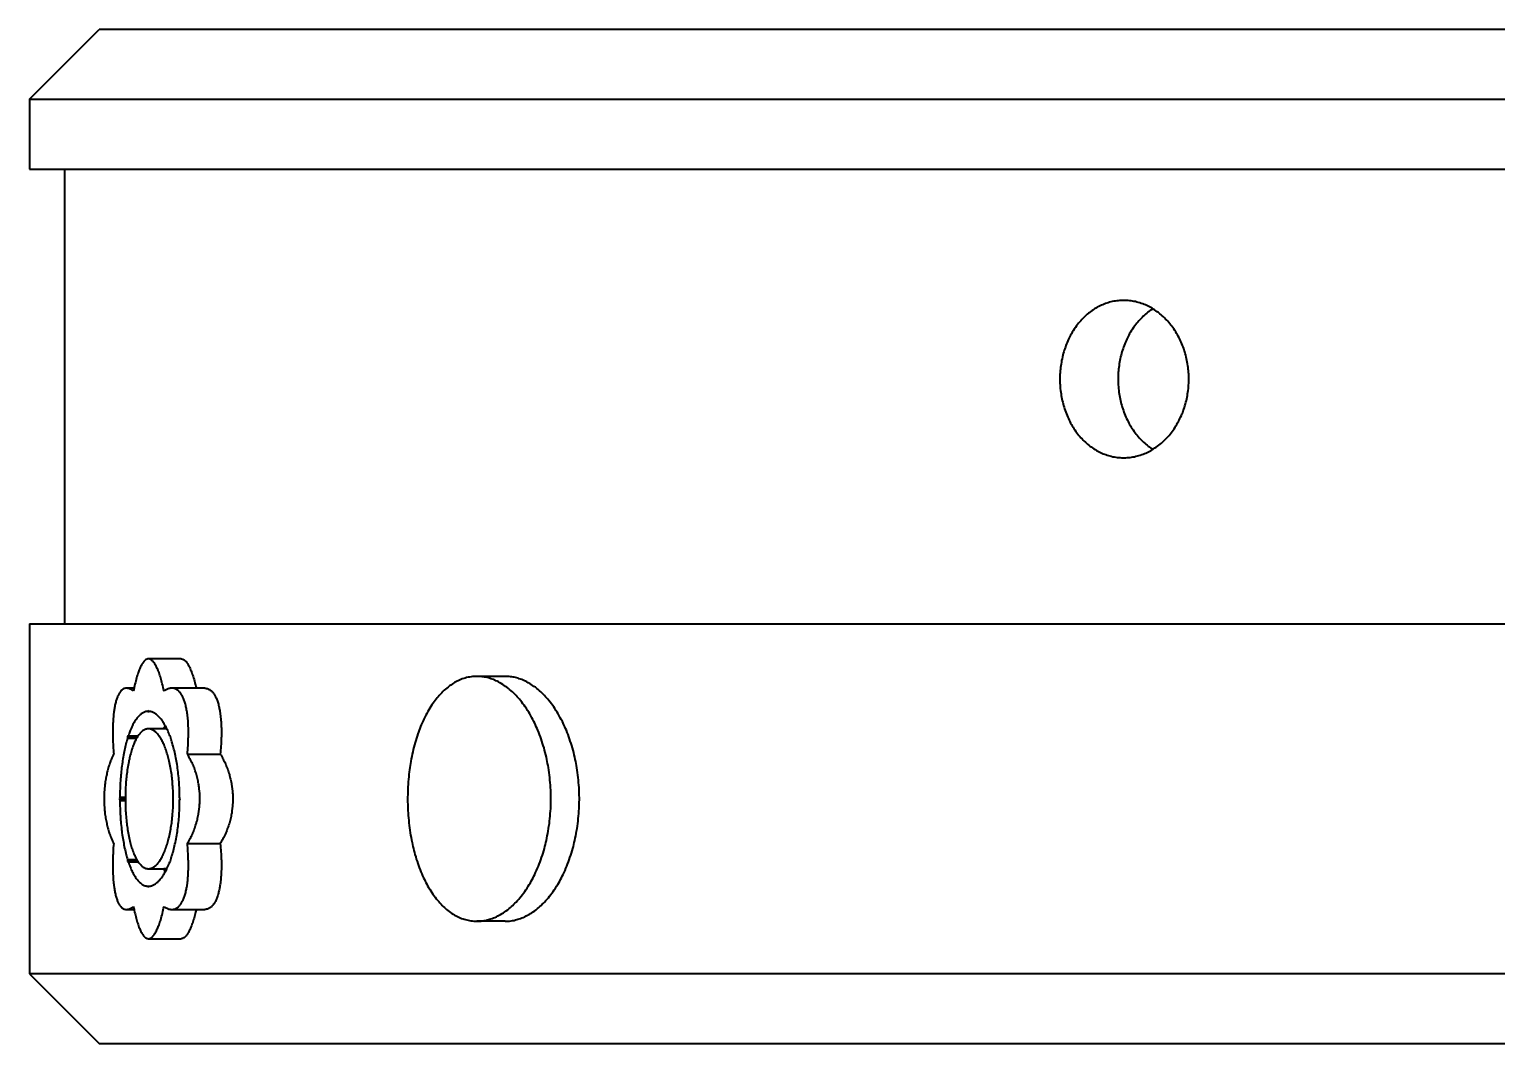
# Model space of a CAD drawing. Header units: millimetres. Extents: x 15 to 292, y 5 to 205.
# Drawn here: x 50.75 to 71.72, y 157.4 to 171.9 of the extents above; entities that cross this region are included whole.
import ezdxf

# ---------------------------------------------------------------- set-up
doc = ezdxf.new("R2010")
doc.units = ezdxf.units.MM
doc.layers.add('Geometries', color=7, linetype='Continuous')

msp = doc.modelspace()

# ---------------------------------------------------------------- linework, layer by layer
at = {"layer": 'Geometries', "linetype": 'Continuous', "lineweight": 40}
for p, q in [((50.75, 170.9), (51.75, 171.9)), ((121.75, 171.9), (51.75, 171.9)), ((50.75, 170.9), (122.75, 170.9)), ((50.75, 170.9), (50.75, 169.9)), ((50.75, 169.9), (51.25, 169.9)), ((51.25, 169.9), (122.25, 169.9)), ((51.25, 169.9), (51.25, 163.4)), ((50.75, 163.4), (51.25, 163.4)), ((50.75, 163.4), (50.75, 158.4)), ((51.25, 163.4), (122.25, 163.4)), ((52.921, 162.9), (52.451, 162.9)), ((57.552, 162.65), (57.146, 162.65)), ((52.247, 162.481), (52.138, 162.481)), ((53.135, 162.481), (52.787, 162.481)), ((53.257, 162.481), (53.135, 162.481)), ((52.443, 162.15), (52.46, 162.15)), ((52.672, 161.9), (52.451, 161.9)), ((52.715, 161.9), (52.672, 161.9)), ((52.155, 161.795), (52.153, 161.766)), ((52.153, 161.766), (52.283, 161.766)), ((52.165, 161.802), (52.155, 161.795)), ((52.155, 161.795), (52.301, 161.795)), ((52.165, 161.802), (52.305, 161.802)), ((52.305, 161.802), (52.301, 161.795)), ((52.767, 161.795), (52.757, 161.802)), ((52.77, 161.766), (52.767, 161.795)), ((53.008, 161.538), (53.479, 161.538)), ((52.044, 160.925), (52.039, 160.9)), ((52.039, 160.9), (52.044, 160.875)), ((52.039, 160.9), (52.122, 160.9)), ((52.044, 160.925), (52.122, 160.925)), ((52.044, 160.875), (52.122, 160.875)), ((52.904, 160.9), (52.898, 160.925)), ((52.898, 160.875), (52.904, 160.9)), ((53.008, 160.262), (53.479, 160.262)), ((52.153, 160.034), (52.283, 160.034)), ((52.153, 160.034), (52.155, 160.006)), ((52.155, 160.006), (52.301, 160.006)), ((52.155, 160.006), (52.165, 159.999)), ((52.165, 159.999), (52.305, 159.999)), ((52.301, 160.006), (52.305, 159.999)), ((52.757, 159.999), (52.767, 160.006)), ((52.767, 160.006), (52.77, 160.034)), ((52.451, 159.9), (52.672, 159.9)), ((52.7, 159.9), (52.672, 159.9)), ((52.715, 159.9), (52.7, 159.9)), ((52.443, 159.651), (52.46, 159.651)), ((52.138, 159.319), (52.247, 159.319)), ((52.787, 159.319), (53.135, 159.319)), ((53.135, 159.319), (53.257, 159.319)), ((57.552, 159.15), (57.146, 159.15)), ((52.451, 158.9), (52.921, 158.9)), ((122.75, 158.4), (50.75, 158.4)), ((50.75, 158.4), (51.75, 157.4)), ((51.75, 157.4), (86.229, 157.4))]:
    msp.add_line(p, q, dxfattribs=at)
at = {"layer": 'Geometries', "linetype": 'Continuous', "lineweight": 40, "flags": 128}
for points in [[(66.388, 168.025), (66.373, 168.025), (66.353, 168.024), (66.331, 168.023), (66.31, 168.021), (66.289, 168.019), (66.267, 168.016), (66.246, 168.012), (66.226, 168.008), (66.206, 168.003), (66.186, 167.998), (66.167, 167.992), (66.147, 167.986), (66.128, 167.979), (66.108, 167.972), (66.089, 167.964), (66.07, 167.956), (66.051, 167.947), (66.032, 167.937), (66.012, 167.926), (65.993, 167.916), (65.974, 167.904), (65.955, 167.892), (65.937, 167.88), (65.92, 167.867), (65.903, 167.854), (65.886, 167.841), (65.869, 167.827), (65.853, 167.813), (65.836, 167.798), (65.821, 167.783), (65.805, 167.767), (65.79, 167.751), (65.774, 167.734), (65.758, 167.716), (65.743, 167.698), (65.728, 167.679), (65.714, 167.66), (65.698, 167.638), (65.683, 167.615), (65.668, 167.592), (65.653, 167.569), (65.642, 167.549), (65.631, 167.53), (65.621, 167.51), (65.61, 167.489), (65.6, 167.469)], [(66.806, 167.904), (66.794, 167.912), (66.775, 167.922), (66.756, 167.932), (66.738, 167.942), (66.718, 167.951), (66.699, 167.96), (66.68, 167.968), (66.66, 167.975), (66.64, 167.983), (66.619, 167.99), (66.598, 167.996), (66.577, 168.002), (66.556, 168.007), (66.536, 168.011), (66.515, 168.015), (66.495, 168.018), (66.475, 168.02), (66.454, 168.022), (66.434, 168.024), (66.414, 168.025), (66.393, 168.025), (66.388, 168.025)], [(66.806, 167.904), (66.806, 167.904), (66.787, 167.892), (66.769, 167.88), (66.752, 167.868), (66.735, 167.855), (66.718, 167.841), (66.701, 167.827), (66.685, 167.813), (66.669, 167.798), (66.653, 167.783), (66.637, 167.768), (66.622, 167.752), (66.606, 167.734), (66.591, 167.716), (66.575, 167.698), (66.561, 167.68), (66.546, 167.661), (66.53, 167.638), (66.515, 167.616), (66.5, 167.593), (66.486, 167.569), (66.474, 167.55), (66.463, 167.53), (66.453, 167.51), (66.442, 167.49), (66.433, 167.469)], [(66.806, 165.896), (66.817, 165.903), (66.836, 165.916), (66.855, 165.929), (66.874, 165.942), (66.892, 165.956), (66.91, 165.97), (66.927, 165.985), (66.944, 165.999), (66.96, 166.014), (66.976, 166.03), (66.992, 166.046), (67.007, 166.062), (67.023, 166.079), (67.038, 166.096), (67.052, 166.114), (67.067, 166.132), (67.081, 166.151), (67.096, 166.171), (67.109, 166.191), (67.123, 166.211), (67.136, 166.232), (67.148, 166.252), (67.16, 166.273), (67.171, 166.294), (67.182, 166.315), (67.193, 166.336), (67.203, 166.358), (67.213, 166.38), (67.222, 166.402), (67.232, 166.424), (67.24, 166.447), (67.249, 166.471), (67.257, 166.496), (67.264, 166.52), (67.272, 166.545), (67.278, 166.57), (67.284, 166.594), (67.29, 166.618), (67.295, 166.642), (67.299, 166.666), (67.303, 166.69), (67.307, 166.715), (67.31, 166.739), (67.313, 166.764), (67.315, 166.789), (67.317, 166.814), (67.318, 166.84), (67.319, 166.866), (67.32, 166.892), (67.32, 166.918), (67.319, 166.944), (67.318, 166.969), (67.317, 166.994), (67.315, 167.019), (67.312, 167.043), (67.309, 167.068), (67.306, 167.092), (67.302, 167.117), (67.298, 167.141), (67.293, 167.166), (67.288, 167.19), (67.282, 167.215), (67.276, 167.24), (67.269, 167.265), (67.262, 167.289), (67.254, 167.314), (67.246, 167.337), (67.238, 167.36), (67.229, 167.382), (67.22, 167.404), (67.211, 167.427), (67.201, 167.448), (67.19, 167.47), (67.18, 167.491), (67.169, 167.512), (67.157, 167.533), (67.145, 167.554), (67.132, 167.576), (67.118, 167.596), (67.105, 167.617), (67.091, 167.637), (67.077, 167.655), (67.063, 167.673), (67.048, 167.691), (67.034, 167.709), (67.019, 167.726), (67.003, 167.743), (66.988, 167.759), (66.972, 167.775), (66.956, 167.79), (66.939, 167.805), (66.922, 167.82), (66.904, 167.835), (66.886, 167.85), (66.867, 167.863), (66.848, 167.877), (66.83, 167.889), (66.812, 167.9), (66.806, 167.904)], [(65.6, 167.469), (65.59, 167.447), (65.581, 167.425), (65.572, 167.403), (65.563, 167.381), (65.555, 167.358), (65.547, 167.335), (65.539, 167.312), (65.532, 167.289), (65.526, 167.266), (65.519, 167.242), (65.513, 167.217), (65.508, 167.192), (65.502, 167.167), (65.498, 167.141), (65.493, 167.115), (65.49, 167.091), (65.487, 167.066), (65.484, 167.042), (65.482, 167.017), (65.48, 166.992), (65.478, 166.968), (65.477, 166.943), (65.477, 166.918), (65.477, 166.893), (65.477, 166.868), (65.478, 166.842), (65.479, 166.816), (65.481, 166.79), (65.483, 166.764), (65.486, 166.738), (65.489, 166.713), (65.493, 166.689), (65.497, 166.665), (65.501, 166.64), (65.506, 166.616), (65.511, 166.592), (65.517, 166.568), (65.523, 166.545), (65.529, 166.521), (65.536, 166.498), (65.544, 166.474), (65.552, 166.449), (65.561, 166.426), (65.57, 166.402), (65.58, 166.379), (65.589, 166.357), (65.599, 166.335), (65.609, 166.314), (65.62, 166.293), (65.631, 166.272), (65.642, 166.252), (65.654, 166.231), (65.666, 166.212), (65.678, 166.192), (65.691, 166.173), (65.705, 166.153), (65.719, 166.134), (65.734, 166.115), (65.748, 166.096), (65.764, 166.078), (65.778, 166.062), (65.794, 166.045), (65.809, 166.029), (65.825, 166.014), (65.841, 165.999), (65.857, 165.984), (65.873, 165.97), (65.89, 165.956), (65.907, 165.943), (65.925, 165.93), (65.943, 165.917), (65.962, 165.904), (65.98, 165.893), (66, 165.881), (66.019, 165.87), (66.037, 165.861), (66.056, 165.851), (66.075, 165.843), (66.094, 165.834), (66.114, 165.827), (66.133, 165.82), (66.152, 165.813), (66.172, 165.807), (66.192, 165.801), (66.212, 165.796), (66.233, 165.791), (66.254, 165.787), (66.275, 165.784), (66.296, 165.781), (66.317, 165.779), (66.338, 165.777), (66.358, 165.776), (66.378, 165.775), (66.388, 165.775)], [(66.433, 167.469), (66.423, 167.447), (66.413, 167.426), (66.404, 167.403), (66.395, 167.381), (66.387, 167.358), (66.379, 167.336), (66.372, 167.313), (66.364, 167.289), (66.358, 167.266), (66.351, 167.242), (66.345, 167.217), (66.34, 167.192), (66.334, 167.167), (66.33, 167.141), (66.326, 167.116), (66.322, 167.091), (66.319, 167.067), (66.316, 167.042), (66.314, 167.017), (66.312, 166.993), (66.31, 166.968), (66.309, 166.943), (66.309, 166.918), (66.309, 166.893), (66.309, 166.868), (66.31, 166.842), (66.311, 166.816), (66.313, 166.79), (66.315, 166.764), (66.318, 166.738), (66.321, 166.714), (66.325, 166.689), (66.329, 166.665), (66.333, 166.641), (66.338, 166.616), (66.343, 166.592), (66.349, 166.569), (66.355, 166.545), (66.361, 166.521), (66.368, 166.498), (66.376, 166.474), (66.384, 166.45), (66.393, 166.426), (66.402, 166.402), (66.411, 166.379), (66.421, 166.357), (66.431, 166.336), (66.441, 166.314), (66.452, 166.293), (66.462, 166.272), (66.474, 166.252), (66.486, 166.232), (66.498, 166.212), (66.51, 166.192), (66.523, 166.173), (66.537, 166.153), (66.551, 166.134), (66.565, 166.115), (66.58, 166.097), (66.595, 166.079), (66.61, 166.062), (66.625, 166.045), (66.641, 166.029), (66.656, 166.014), (66.672, 165.999), (66.689, 165.984), (66.705, 165.97), (66.722, 165.956), (66.739, 165.943), (66.756, 165.93), (66.774, 165.917), (66.793, 165.905), (66.806, 165.896)], [(66.388, 165.775), (66.399, 165.775), (66.419, 165.776), (66.44, 165.777), (66.46, 165.779), (66.48, 165.781), (66.501, 165.784), (66.521, 165.787), (66.542, 165.791), (66.563, 165.796), (66.584, 165.801), (66.605, 165.807), (66.626, 165.813), (66.646, 165.82), (66.665, 165.827), (66.685, 165.835), (66.704, 165.843), (66.724, 165.852), (66.743, 165.861), (66.761, 165.871), (66.78, 165.881), (66.799, 165.892), (66.806, 165.896)], [(52.451, 162.9), (52.449, 162.9), (52.443, 162.9), (52.436, 162.898), (52.43, 162.897), (52.424, 162.894), (52.418, 162.891), (52.412, 162.887), (52.405, 162.882), (52.4, 162.878), (52.395, 162.872), (52.389, 162.867), (52.384, 162.861), (52.379, 162.854), (52.372, 162.845), (52.365, 162.835), (52.359, 162.825), (52.353, 162.814), (52.346, 162.802), (52.34, 162.789), (52.334, 162.775), (52.327, 162.761), (52.321, 162.746), (52.316, 162.731), (52.31, 162.716), (52.304, 162.7), (52.299, 162.683), (52.293, 162.665), (52.288, 162.647), (52.282, 162.629), (52.276, 162.607), (52.27, 162.584), (52.265, 162.561), (52.259, 162.538), (52.254, 162.514), (52.248, 162.49), (52.247, 162.481)], [(52.675, 162.44), (52.669, 162.467), (52.663, 162.493), (52.656, 162.519), (52.65, 162.545), (52.645, 162.565), (52.639, 162.585), (52.634, 162.604), (52.628, 162.623), (52.622, 162.642), (52.616, 162.661), (52.61, 162.68), (52.603, 162.699), (52.597, 162.716), (52.59, 162.734), (52.584, 162.747), (52.578, 162.761), (52.572, 162.774), (52.566, 162.786), (52.56, 162.798), (52.554, 162.81), (52.547, 162.821), (52.541, 162.832), (52.534, 162.842), (52.527, 162.851), (52.522, 162.858), (52.516, 162.865), (52.51, 162.871), (52.504, 162.877), (52.498, 162.882), (52.492, 162.886), (52.486, 162.89), (52.48, 162.893), (52.473, 162.896), (52.467, 162.898), (52.461, 162.899), (52.455, 162.9), (52.451, 162.9)], [(52.921, 162.9), (52.924, 162.9), (52.93, 162.9), (52.936, 162.898), (52.942, 162.897), (52.948, 162.894), (52.955, 162.891), (52.961, 162.887), (52.967, 162.882), (52.973, 162.878), (52.978, 162.872), (52.984, 162.867), (52.989, 162.861), (52.995, 162.854), (53.002, 162.845), (53.008, 162.835), (53.015, 162.825), (53.022, 162.814), (53.028, 162.802), (53.035, 162.789), (53.042, 162.775), (53.048, 162.761), (53.055, 162.746), (53.061, 162.731), (53.067, 162.716), (53.073, 162.7), (53.079, 162.683), (53.085, 162.665), (53.091, 162.647), (53.096, 162.629), (53.103, 162.607), (53.109, 162.584), (53.116, 162.561), (53.122, 162.538), (53.128, 162.514), (53.133, 162.49), (53.135, 162.481)], [(57.146, 162.65), (57.125, 162.65), (57.104, 162.649), (57.083, 162.647), (57.062, 162.644), (57.041, 162.641), (57.02, 162.637), (56.999, 162.632), (56.978, 162.626), (56.958, 162.62), (56.937, 162.613), (56.917, 162.605), (56.897, 162.597), (56.879, 162.589), (56.862, 162.58), (56.845, 162.571), (56.828, 162.562), (56.811, 162.552), (56.792, 162.539), (56.772, 162.526), (56.753, 162.513), (56.734, 162.498), (56.716, 162.483), (56.697, 162.467), (56.679, 162.451), (56.661, 162.434), (56.643, 162.416), (56.625, 162.398), (56.608, 162.379), (56.591, 162.359), (56.576, 162.342), (56.562, 162.324), (56.548, 162.305), (56.534, 162.287), (56.52, 162.267), (56.504, 162.245), (56.489, 162.221), (56.474, 162.197), (56.459, 162.172), (56.444, 162.147), (56.43, 162.122), (56.416, 162.095), (56.403, 162.069), (56.389, 162.041), (56.376, 162.014), (56.364, 161.985), (56.351, 161.957), (56.341, 161.932), (56.331, 161.907), (56.321, 161.881), (56.312, 161.855), (56.303, 161.829), (56.292, 161.798), (56.282, 161.767), (56.272, 161.735), (56.263, 161.703), (56.254, 161.671), (56.245, 161.638), (56.237, 161.605), (56.229, 161.571), (56.222, 161.538), (56.215, 161.504), (56.208, 161.47), (56.202, 161.435), (56.197, 161.406), (56.192, 161.376), (56.188, 161.346), (56.183, 161.316), (56.179, 161.285), (56.175, 161.25), (56.172, 161.214), (56.168, 161.179), (56.165, 161.143), (56.163, 161.107), (56.161, 161.071), (56.159, 161.035), (56.158, 160.999), (56.157, 160.962), (56.156, 160.926), (56.156, 160.89), (56.156, 160.854), (56.157, 160.823), (56.158, 160.792), (56.159, 160.761), (56.161, 160.73), (56.162, 160.699), (56.165, 160.663), (56.168, 160.627), (56.171, 160.591), (56.175, 160.556), (56.179, 160.52), (56.183, 160.485), (56.188, 160.45), (56.194, 160.415), (56.199, 160.38), (56.205, 160.346), (56.212, 160.312), (56.219, 160.278), (56.225, 160.249), (56.231, 160.22), (56.238, 160.192), (56.245, 160.163), (56.253, 160.135), (56.261, 160.103), (56.271, 160.071), (56.28, 160.039), (56.29, 160.008), (56.301, 159.977), (56.312, 159.946), (56.323, 159.916), (56.334, 159.886), (56.346, 159.857), (56.358, 159.828), (56.37, 159.8), (56.383, 159.772), (56.395, 159.748), (56.406, 159.725), (56.418, 159.702), (56.43, 159.68), (56.442, 159.658), (56.456, 159.633), (56.471, 159.608), (56.486, 159.584), (56.502, 159.56), (56.517, 159.537), (56.533, 159.515), (56.55, 159.493), (56.566, 159.472), (56.583, 159.451), (56.6, 159.431), (56.617, 159.412), (56.635, 159.393), (56.65, 159.377), (56.665, 159.362), (56.681, 159.348), (56.697, 159.334), (56.713, 159.32), (56.731, 159.305), (56.75, 159.29), (56.769, 159.276), (56.789, 159.263), (56.808, 159.251), (56.828, 159.239), (56.848, 159.228), (56.868, 159.218), (56.888, 159.208), (56.908, 159.199), (56.928, 159.191), (56.949, 159.184), (56.966, 159.178), (56.984, 159.173), (57.002, 159.168), (57.02, 159.164), (57.038, 159.16), (57.059, 159.157), (57.08, 159.154), (57.101, 159.152), (57.122, 159.151), (57.143, 159.15), (57.146, 159.15)], [(57.146, 159.15), (57.164, 159.151), (57.186, 159.152), (57.207, 159.153), (57.228, 159.156), (57.249, 159.159), (57.27, 159.163), (57.292, 159.168), (57.31, 159.173), (57.328, 159.178), (57.346, 159.184), (57.364, 159.19), (57.382, 159.197), (57.403, 159.205), (57.424, 159.215), (57.444, 159.225), (57.465, 159.236), (57.485, 159.247), (57.506, 159.259), (57.526, 159.272), (57.546, 159.286), (57.566, 159.3), (57.586, 159.315), (57.606, 159.331), (57.625, 159.347), (57.642, 159.362), (57.658, 159.377), (57.674, 159.392), (57.69, 159.408), (57.706, 159.425), (57.725, 159.445), (57.743, 159.465), (57.761, 159.486), (57.778, 159.508), (57.796, 159.53), (57.813, 159.553), (57.83, 159.576), (57.846, 159.6), (57.863, 159.625), (57.879, 159.65), (57.894, 159.675), (57.91, 159.701), (57.923, 159.724), (57.935, 159.747), (57.948, 159.771), (57.96, 159.795), (57.972, 159.819), (57.985, 159.848), (57.999, 159.877), (58.012, 159.907), (58.024, 159.937), (58.036, 159.967), (58.048, 159.998), (58.059, 160.029), (58.07, 160.061), (58.081, 160.093), (58.091, 160.125), (58.101, 160.158), (58.11, 160.191), (58.118, 160.22), (58.125, 160.248), (58.132, 160.277), (58.139, 160.306), (58.145, 160.336), (58.152, 160.37), (58.159, 160.405), (58.165, 160.44), (58.171, 160.475), (58.176, 160.51), (58.181, 160.545), (58.185, 160.581), (58.189, 160.617), (58.192, 160.653), (58.195, 160.689), (58.198, 160.725), (58.2, 160.761), (58.201, 160.792), (58.202, 160.823), (58.203, 160.854), (58.203, 160.885), (58.203, 160.916), (58.203, 160.952), (58.202, 160.988), (58.201, 161.025), (58.199, 161.061), (58.196, 161.097), (58.194, 161.133), (58.19, 161.168), (58.187, 161.204), (58.183, 161.24), (58.178, 161.275), (58.173, 161.31), (58.168, 161.346), (58.162, 161.376), (58.157, 161.405), (58.151, 161.435), (58.145, 161.464), (58.139, 161.494), (58.131, 161.528), (58.123, 161.561), (58.114, 161.595), (58.105, 161.628), (58.095, 161.661), (58.085, 161.693), (58.075, 161.725), (58.064, 161.757), (58.053, 161.788), (58.042, 161.819), (58.03, 161.85), (58.017, 161.88), (58.006, 161.906), (57.995, 161.931), (57.984, 161.956), (57.972, 161.981), (57.96, 162.005), (57.946, 162.033), (57.932, 162.06), (57.917, 162.087), (57.901, 162.113), (57.886, 162.139), (57.87, 162.164), (57.854, 162.189), (57.837, 162.214), (57.821, 162.237), (57.804, 162.26), (57.786, 162.283), (57.769, 162.305), (57.754, 162.323), (57.738, 162.341), (57.723, 162.358), (57.707, 162.375), (57.691, 162.392), (57.672, 162.41), (57.653, 162.428), (57.634, 162.446), (57.614, 162.462), (57.595, 162.478), (57.575, 162.494), (57.555, 162.508), (57.535, 162.522), (57.515, 162.536), (57.494, 162.548), (57.474, 162.56), (57.453, 162.571), (57.436, 162.58), (57.418, 162.589), (57.4, 162.597), (57.382, 162.604), (57.364, 162.611), (57.346, 162.617), (57.328, 162.623), (57.31, 162.628), (57.292, 162.633), (57.274, 162.637), (57.256, 162.64), (57.238, 162.643), (57.22, 162.646), (57.201, 162.648), (57.183, 162.649), (57.165, 162.65), (57.146, 162.65)], [(57.552, 159.15), (57.57, 159.151), (57.591, 159.152), (57.612, 159.153), (57.634, 159.156), (57.655, 159.159), (57.676, 159.163), (57.697, 159.168), (57.715, 159.173), (57.733, 159.178), (57.752, 159.184), (57.77, 159.19), (57.788, 159.197), (57.808, 159.205), (57.829, 159.215), (57.85, 159.225), (57.871, 159.236), (57.891, 159.247), (57.911, 159.259), (57.932, 159.272), (57.952, 159.286), (57.972, 159.3), (57.992, 159.315), (58.011, 159.331), (58.031, 159.347), (58.047, 159.362), (58.064, 159.377), (58.08, 159.392), (58.096, 159.408), (58.112, 159.425), (58.13, 159.445), (58.149, 159.465), (58.167, 159.486), (58.184, 159.508), (58.202, 159.53), (58.219, 159.553), (58.236, 159.576), (58.252, 159.6), (58.269, 159.625), (58.285, 159.65), (58.3, 159.675), (58.316, 159.701), (58.329, 159.724), (58.341, 159.747), (58.354, 159.771), (58.366, 159.795), (58.378, 159.819), (58.392, 159.848), (58.405, 159.877), (58.418, 159.907), (58.43, 159.937), (58.442, 159.967), (58.454, 159.998), (58.465, 160.029), (58.476, 160.061), (58.487, 160.093), (58.497, 160.125), (58.507, 160.158), (58.516, 160.191), (58.524, 160.22), (58.531, 160.248), (58.538, 160.277), (58.545, 160.306), (58.552, 160.336), (58.559, 160.37), (58.565, 160.405), (58.571, 160.44), (58.577, 160.475), (58.582, 160.51), (58.587, 160.545), (58.591, 160.581), (58.595, 160.617), (58.599, 160.653), (58.602, 160.688), (58.604, 160.724), (58.606, 160.761), (58.608, 160.792), (58.609, 160.823), (58.609, 160.854), (58.61, 160.885), (58.61, 160.916), (58.609, 160.952), (58.608, 160.988), (58.607, 161.024), (58.605, 161.061), (58.603, 161.097), (58.6, 161.132), (58.597, 161.168), (58.593, 161.204), (58.589, 161.24), (58.584, 161.275), (58.579, 161.31), (58.574, 161.345), (58.569, 161.375), (58.563, 161.405), (58.558, 161.435), (58.552, 161.464), (58.545, 161.494), (58.537, 161.528), (58.529, 161.561), (58.52, 161.595), (58.511, 161.628), (58.502, 161.661), (58.492, 161.693), (58.481, 161.725), (58.471, 161.757), (58.459, 161.788), (58.448, 161.819), (58.436, 161.85), (58.424, 161.88), (58.413, 161.906), (58.402, 161.931), (58.39, 161.956), (58.378, 161.98), (58.367, 162.005), (58.352, 162.033), (58.338, 162.06), (58.323, 162.087), (58.307, 162.113), (58.292, 162.139), (58.276, 162.164), (58.26, 162.189), (58.243, 162.213), (58.227, 162.237), (58.21, 162.26), (58.192, 162.283), (58.175, 162.305), (58.159, 162.323), (58.144, 162.341), (58.128, 162.358), (58.113, 162.375), (58.097, 162.392), (58.078, 162.41), (58.059, 162.428), (58.04, 162.446), (58.02, 162.462), (58.001, 162.478), (57.981, 162.494), (57.961, 162.508), (57.941, 162.522), (57.921, 162.536), (57.9, 162.548), (57.88, 162.56), (57.859, 162.571), (57.841, 162.58), (57.824, 162.589), (57.806, 162.597), (57.788, 162.604), (57.77, 162.611), (57.752, 162.617), (57.734, 162.623), (57.716, 162.628), (57.698, 162.633), (57.68, 162.637), (57.662, 162.64), (57.644, 162.643), (57.625, 162.646), (57.607, 162.648), (57.589, 162.649), (57.57, 162.65), (57.552, 162.65)], [(52.138, 162.481), (52.134, 162.481), (52.126, 162.481), (52.117, 162.479), (52.111, 162.478), (52.104, 162.475), (52.097, 162.473), (52.091, 162.469), (52.084, 162.465), (52.078, 162.461), (52.071, 162.455), (52.065, 162.45), (52.058, 162.443), (52.052, 162.436), (52.047, 162.429), (52.041, 162.422), (52.036, 162.414), (52.032, 162.406), (52.027, 162.398), (52.022, 162.388), (52.017, 162.379), (52.012, 162.368), (52.008, 162.357), (52.003, 162.346), (51.999, 162.334), (51.995, 162.322), (51.991, 162.309), (51.988, 162.296), (51.984, 162.282), (51.98, 162.268), (51.977, 162.253), (51.974, 162.238), (51.971, 162.222), (51.968, 162.207), (51.965, 162.192), (51.963, 162.177), (51.961, 162.161), (51.959, 162.146), (51.957, 162.13), (51.954, 162.11), (51.952, 162.089), (51.951, 162.068), (51.949, 162.048), (51.947, 162.025), (51.946, 162.002), (51.945, 161.979), (51.944, 161.956), (51.943, 161.933), (51.943, 161.91), (51.942, 161.887), (51.942, 161.864), (51.942, 161.839), (51.942, 161.815), (51.943, 161.791), (51.943, 161.766), (51.944, 161.738), (51.945, 161.709), (51.946, 161.68), (51.947, 161.652), (51.949, 161.623), (51.951, 161.595), (51.953, 161.566), (51.955, 161.538)], [(52.238, 162.44), (52.228, 162.448), (52.218, 162.454), (52.208, 162.46), (52.198, 162.466), (52.191, 162.469), (52.183, 162.473), (52.175, 162.475), (52.167, 162.478), (52.159, 162.479), (52.15, 162.481), (52.142, 162.481), (52.138, 162.481)], [(52.247, 162.481), (52.243, 162.465), (52.238, 162.44)], [(52.692, 162.452), (52.685, 162.447), (52.675, 162.44)], [(52.787, 162.481), (52.784, 162.481), (52.775, 162.481), (52.766, 162.48), (52.757, 162.478), (52.747, 162.476), (52.736, 162.473), (52.726, 162.469), (52.716, 162.464), (52.705, 162.459), (52.695, 162.453), (52.692, 162.452)], [(53.008, 161.538), (53.011, 161.569), (53.013, 161.599), (53.016, 161.63), (53.018, 161.66), (53.019, 161.685), (53.02, 161.71), (53.021, 161.735), (53.022, 161.76), (53.023, 161.785), (53.023, 161.81), (53.024, 161.836), (53.024, 161.862), (53.023, 161.888), (53.023, 161.914), (53.022, 161.935), (53.021, 161.956), (53.02, 161.977), (53.019, 161.998), (53.018, 162.019), (53.016, 162.04), (53.014, 162.061), (53.012, 162.082), (53.009, 162.103), (53.006, 162.123), (53.004, 162.14), (53.001, 162.157), (52.998, 162.173), (52.995, 162.189), (52.992, 162.204), (52.988, 162.22), (52.985, 162.236), (52.981, 162.251), (52.976, 162.266), (52.972, 162.28), (52.968, 162.294), (52.963, 162.307), (52.958, 162.32), (52.953, 162.332), (52.948, 162.344), (52.943, 162.355), (52.937, 162.366), (52.932, 162.377), (52.926, 162.387), (52.92, 162.397), (52.914, 162.405), (52.909, 162.413), (52.903, 162.42), (52.897, 162.427), (52.891, 162.433), (52.884, 162.441), (52.876, 162.447), (52.868, 162.454), (52.86, 162.459), (52.852, 162.464), (52.844, 162.469), (52.835, 162.472), (52.827, 162.475), (52.818, 162.478), (52.81, 162.48), (52.801, 162.481), (52.793, 162.481), (52.787, 162.481)], [(53.257, 162.481), (53.262, 162.481), (53.272, 162.481), (53.281, 162.479), (53.289, 162.478), (53.297, 162.475), (53.305, 162.473), (53.312, 162.469), (53.32, 162.465), (53.328, 162.461), (53.336, 162.455), (53.344, 162.45), (53.351, 162.443), (53.359, 162.436), (53.365, 162.429), (53.371, 162.422), (53.377, 162.414), (53.383, 162.406), (53.389, 162.398), (53.395, 162.388), (53.401, 162.379), (53.407, 162.368), (53.412, 162.357), (53.418, 162.346), (53.423, 162.334), (53.428, 162.322), (53.433, 162.309), (53.438, 162.296), (53.442, 162.282), (53.446, 162.268), (53.451, 162.253), (53.455, 162.238), (53.458, 162.222), (53.462, 162.207), (53.465, 162.192), (53.468, 162.177), (53.471, 162.161), (53.474, 162.146), (53.476, 162.13), (53.479, 162.11), (53.481, 162.089), (53.484, 162.068), (53.486, 162.048), (53.488, 162.025), (53.49, 162.002), (53.491, 161.979), (53.492, 161.956), (53.493, 161.933), (53.494, 161.91), (53.494, 161.887), (53.494, 161.864), (53.494, 161.839), (53.494, 161.815), (53.494, 161.791), (53.493, 161.766), (53.492, 161.738), (53.491, 161.709), (53.49, 161.68), (53.488, 161.652), (53.486, 161.623), (53.484, 161.595), (53.481, 161.566), (53.479, 161.538)], [(52.443, 162.15), (52.433, 162.149), (52.424, 162.148), (52.414, 162.146), (52.405, 162.143), (52.396, 162.14), (52.387, 162.136), (52.377, 162.131), (52.368, 162.126), (52.359, 162.12), (52.35, 162.114), (52.341, 162.107), (52.332, 162.099), (52.322, 162.09), (52.313, 162.081), (52.304, 162.071), (52.296, 162.061), (52.287, 162.051), (52.279, 162.04), (52.271, 162.028), (52.262, 162.016), (52.254, 162.003), (52.246, 161.99), (52.239, 161.976), (52.231, 161.962), (52.223, 161.947), (52.216, 161.931), (52.208, 161.914), (52.2, 161.897), (52.193, 161.879), (52.186, 161.861), (52.18, 161.846), (52.175, 161.832), (52.17, 161.817), (52.165, 161.802)], [(52.692, 161.944), (52.686, 161.955), (52.678, 161.97), (52.669, 161.984), (52.66, 161.999), (52.651, 162.012), (52.641, 162.025), (52.632, 162.038), (52.623, 162.049), (52.614, 162.059), (52.605, 162.069), (52.596, 162.079), (52.587, 162.088), (52.577, 162.096), (52.568, 162.104), (52.559, 162.111), (52.549, 162.118), (52.54, 162.124), (52.53, 162.129), (52.52, 162.134), (52.51, 162.139), (52.5, 162.142), (52.49, 162.145), (52.482, 162.147), (52.475, 162.148), (52.467, 162.149), (52.46, 162.15)], [(52.451, 161.9), (52.442, 161.9), (52.432, 161.899), (52.423, 161.897), (52.414, 161.894), (52.404, 161.891), (52.395, 161.887), (52.386, 161.882), (52.377, 161.876), (52.369, 161.871), (52.362, 161.865), (52.354, 161.858), (52.347, 161.851), (52.339, 161.844), (52.331, 161.834), (52.322, 161.824), (52.314, 161.813), (52.305, 161.802), (52.305, 161.802)], [(52.451, 159.9), (52.453, 159.9), (52.462, 159.901), (52.472, 159.902), (52.481, 159.904), (52.491, 159.907), (52.499, 159.91), (52.507, 159.913), (52.515, 159.917), (52.522, 159.922), (52.53, 159.927), (52.54, 159.934), (52.549, 159.941), (52.558, 159.949), (52.567, 159.958), (52.576, 159.968), (52.585, 159.978), (52.594, 159.989), (52.603, 160.001), (52.611, 160.011), (52.618, 160.022), (52.625, 160.034), (52.632, 160.045), (52.639, 160.058), (52.647, 160.073), (52.655, 160.089), (52.663, 160.105), (52.671, 160.122), (52.679, 160.14), (52.686, 160.158), (52.693, 160.177), (52.701, 160.196), (52.706, 160.213), (52.712, 160.23), (52.718, 160.248), (52.723, 160.265), (52.728, 160.283), (52.734, 160.305), (52.74, 160.328), (52.746, 160.351), (52.751, 160.374), (52.756, 160.398), (52.761, 160.422), (52.766, 160.446), (52.77, 160.471), (52.774, 160.492), (52.777, 160.514), (52.781, 160.535), (52.784, 160.557), (52.786, 160.579), (52.79, 160.605), (52.792, 160.632), (52.795, 160.658), (52.797, 160.685), (52.799, 160.712), (52.801, 160.74), (52.803, 160.767), (52.804, 160.794), (52.805, 160.817), (52.805, 160.841), (52.806, 160.864), (52.806, 160.887), (52.806, 160.91), (52.806, 160.938), (52.805, 160.966), (52.804, 160.993), (52.803, 161.021), (52.802, 161.048), (52.8, 161.075), (52.798, 161.102), (52.796, 161.129), (52.794, 161.152), (52.792, 161.174), (52.789, 161.197), (52.787, 161.219), (52.784, 161.241), (52.78, 161.267), (52.777, 161.292), (52.773, 161.317), (52.768, 161.342), (52.764, 161.367), (52.759, 161.391), (52.754, 161.415), (52.748, 161.439), (52.744, 161.458), (52.739, 161.477), (52.734, 161.496), (52.729, 161.515), (52.724, 161.533), (52.717, 161.554), (52.711, 161.575), (52.704, 161.595), (52.697, 161.614), (52.69, 161.633), (52.682, 161.652), (52.675, 161.67), (52.667, 161.687), (52.66, 161.701), (52.654, 161.715), (52.647, 161.728), (52.64, 161.741), (52.633, 161.753), (52.625, 161.768), (52.616, 161.781), (52.607, 161.794), (52.599, 161.806), (52.59, 161.817), (52.581, 161.828), (52.572, 161.838), (52.563, 161.847), (52.555, 161.854), (52.547, 161.861), (52.539, 161.867), (52.531, 161.873), (52.524, 161.878), (52.515, 161.883), (52.506, 161.888), (52.497, 161.892), (52.488, 161.895), (52.479, 161.897), (52.469, 161.899), (52.46, 161.9), (52.451, 161.9)], [(52.672, 161.9), (52.675, 161.908), (52.683, 161.924), (52.69, 161.94), (52.692, 161.944)], [(52.715, 161.9), (52.711, 161.908), (52.703, 161.924), (52.695, 161.94), (52.692, 161.944)], [(52.757, 161.802), (52.75, 161.821), (52.742, 161.839), (52.735, 161.857), (52.727, 161.875), (52.719, 161.892), (52.715, 161.9)], [(52.153, 161.766), (52.147, 161.746), (52.141, 161.726), (52.136, 161.705), (52.13, 161.683), (52.125, 161.662), (52.119, 161.64), (52.114, 161.617), (52.109, 161.594), (52.105, 161.571), (52.1, 161.548), (52.095, 161.523), (52.091, 161.497), (52.087, 161.471), (52.083, 161.445), (52.079, 161.419), (52.075, 161.394), (52.072, 161.368), (52.069, 161.343), (52.066, 161.317), (52.063, 161.291), (52.06, 161.264), (52.058, 161.238), (52.056, 161.211), (52.054, 161.184), (52.052, 161.157), (52.05, 161.129), (52.048, 161.1), (52.047, 161.071), (52.046, 161.042), (52.045, 161.014), (52.045, 160.992), (52.044, 160.969), (52.044, 160.947), (52.044, 160.925)], [(52.283, 161.766), (52.281, 161.763), (52.274, 161.748), (52.267, 161.736), (52.261, 161.723), (52.255, 161.71), (52.249, 161.696), (52.243, 161.681), (52.236, 161.664), (52.229, 161.646), (52.222, 161.627), (52.216, 161.608), (52.21, 161.588), (52.203, 161.568), (52.198, 161.547), (52.192, 161.525), (52.187, 161.507), (52.183, 161.488), (52.179, 161.469), (52.174, 161.45), (52.17, 161.431), (52.166, 161.407), (52.161, 161.383), (52.157, 161.359), (52.153, 161.334), (52.15, 161.309), (52.146, 161.283), (52.143, 161.258), (52.14, 161.232), (52.137, 161.21), (52.135, 161.188), (52.133, 161.165), (52.131, 161.143), (52.13, 161.12), (52.128, 161.093), (52.126, 161.066), (52.125, 161.039), (52.124, 161.011), (52.123, 160.984), (52.122, 160.956), (52.122, 160.928), (52.122, 160.925)], [(52.301, 161.795), (52.297, 161.789), (52.289, 161.776), (52.283, 161.766)], [(52.898, 160.925), (52.898, 160.953), (52.898, 160.981), (52.897, 161.008), (52.896, 161.036), (52.895, 161.063), (52.893, 161.09), (52.891, 161.118), (52.89, 161.145), (52.887, 161.172), (52.885, 161.199), (52.882, 161.227), (52.879, 161.255), (52.876, 161.283), (52.873, 161.31), (52.869, 161.337), (52.865, 161.363), (52.862, 161.389), (52.857, 161.414), (52.853, 161.439), (52.849, 161.464), (52.844, 161.488), (52.839, 161.513), (52.834, 161.537), (52.829, 161.56), (52.823, 161.584), (52.817, 161.608), (52.811, 161.631), (52.805, 161.655), (52.798, 161.678), (52.791, 161.7), (52.786, 161.717), (52.781, 161.734), (52.775, 161.75), (52.77, 161.766)], [(51.955, 161.538), (51.947, 161.522), (51.939, 161.505), (51.931, 161.488), (51.923, 161.47), (51.917, 161.455), (51.911, 161.44), (51.905, 161.424), (51.9, 161.408), (51.894, 161.392), (51.888, 161.374), (51.883, 161.356), (51.877, 161.338), (51.872, 161.319), (51.867, 161.3), (51.863, 161.284), (51.859, 161.267), (51.855, 161.25), (51.851, 161.233), (51.848, 161.216), (51.844, 161.197), (51.841, 161.179), (51.838, 161.16), (51.835, 161.141), (51.832, 161.121), (51.83, 161.105), (51.828, 161.088), (51.827, 161.071), (51.825, 161.054), (51.823, 161.037), (51.822, 161.019), (51.821, 161.001), (51.82, 160.983), (51.819, 160.965), (51.819, 160.947), (51.818, 160.929), (51.818, 160.911), (51.818, 160.893), (51.818, 160.875), (51.819, 160.858), (51.819, 160.839), (51.82, 160.821), (51.821, 160.803), (51.822, 160.784), (51.823, 160.767), (51.825, 160.75), (51.826, 160.734), (51.828, 160.718), (51.83, 160.702), (51.831, 160.687), (51.834, 160.667), (51.837, 160.648), (51.84, 160.629), (51.843, 160.61), (51.847, 160.591), (51.851, 160.571), (51.855, 160.553), (51.859, 160.534), (51.863, 160.516), (51.867, 160.499), (51.872, 160.481), (51.877, 160.465), (51.882, 160.447), (51.887, 160.43), (51.892, 160.414), (51.898, 160.398), (51.904, 160.379), (51.911, 160.361), (51.918, 160.344), (51.925, 160.326), (51.932, 160.31), (51.94, 160.293), (51.947, 160.278), (51.955, 160.262)], [(53.008, 160.262), (53.018, 160.279), (53.028, 160.296), (53.038, 160.313), (53.048, 160.331), (53.056, 160.346), (53.063, 160.361), (53.071, 160.377), (53.078, 160.393), (53.086, 160.409), (53.093, 160.426), (53.1, 160.444), (53.107, 160.463), (53.114, 160.481), (53.121, 160.501), (53.126, 160.517), (53.131, 160.533), (53.137, 160.55), (53.141, 160.567), (53.146, 160.585), (53.151, 160.603), (53.155, 160.622), (53.159, 160.641), (53.163, 160.66), (53.167, 160.679), (53.169, 160.696), (53.172, 160.712), (53.174, 160.729), (53.177, 160.746), (53.179, 160.763), (53.18, 160.781), (53.182, 160.799), (53.183, 160.817), (53.184, 160.835), (53.185, 160.854), (53.186, 160.871), (53.186, 160.889), (53.186, 160.907), (53.186, 160.925), (53.185, 160.943), (53.185, 160.961), (53.184, 160.98), (53.182, 160.998), (53.181, 161.016), (53.179, 161.034), (53.177, 161.05), (53.175, 161.066), (53.173, 161.082), (53.171, 161.098), (53.168, 161.114), (53.164, 161.133), (53.161, 161.153), (53.157, 161.172), (53.152, 161.19), (53.148, 161.21), (53.143, 161.229), (53.137, 161.248), (53.132, 161.266), (53.126, 161.284), (53.12, 161.302), (53.114, 161.319), (53.108, 161.336), (53.101, 161.353), (53.095, 161.37), (53.088, 161.387), (53.081, 161.403), (53.072, 161.421), (53.063, 161.439), (53.054, 161.457), (53.045, 161.474), (53.036, 161.491), (53.027, 161.507), (53.018, 161.523), (53.008, 161.538)], [(53.479, 161.538), (53.489, 161.522), (53.499, 161.505), (53.509, 161.488), (53.519, 161.47), (53.526, 161.455), (53.534, 161.44), (53.542, 161.424), (53.549, 161.408), (53.556, 161.392), (53.564, 161.374), (53.571, 161.356), (53.578, 161.338), (53.585, 161.319), (53.592, 161.3), (53.597, 161.284), (53.603, 161.267), (53.608, 161.25), (53.612, 161.233), (53.617, 161.216), (53.622, 161.197), (53.626, 161.179), (53.63, 161.16), (53.634, 161.141), (53.638, 161.121), (53.641, 161.105), (53.643, 161.088), (53.646, 161.071), (53.648, 161.054), (53.65, 161.037), (53.652, 161.019), (53.653, 161.002), (53.655, 160.983), (53.656, 160.965), (53.656, 160.947), (53.657, 160.929), (53.657, 160.911), (53.657, 160.893), (53.657, 160.875), (53.657, 160.858), (53.656, 160.839), (53.655, 160.821), (53.654, 160.803), (53.652, 160.785), (53.65, 160.767), (53.648, 160.75), (53.646, 160.734), (53.644, 160.718), (53.642, 160.702), (53.639, 160.687), (53.636, 160.667), (53.632, 160.648), (53.628, 160.629), (53.624, 160.61), (53.619, 160.591), (53.614, 160.571), (53.608, 160.553), (53.603, 160.534), (53.597, 160.516), (53.591, 160.499), (53.585, 160.481), (53.579, 160.465), (53.572, 160.447), (53.566, 160.431), (53.559, 160.414), (53.552, 160.398), (53.543, 160.379), (53.534, 160.361), (53.525, 160.344), (53.516, 160.326), (53.507, 160.31), (53.498, 160.293), (53.488, 160.278), (53.479, 160.262)], [(52.044, 160.875), (52.044, 160.848), (52.044, 160.82), (52.045, 160.793), (52.046, 160.765), (52.047, 160.738), (52.048, 160.71), (52.049, 160.683), (52.051, 160.656), (52.053, 160.629), (52.055, 160.602), (52.057, 160.574), (52.059, 160.546), (52.062, 160.518), (52.065, 160.49), (52.068, 160.463), (52.071, 160.437), (52.074, 160.412), (52.078, 160.387), (52.082, 160.361), (52.085, 160.337), (52.089, 160.312), (52.094, 160.288), (52.098, 160.264), (52.102, 160.24), (52.107, 160.217), (52.112, 160.193), (52.117, 160.169), (52.123, 160.146), (52.129, 160.123), (52.134, 160.1), (52.139, 160.083), (52.144, 160.067), (52.148, 160.05), (52.153, 160.034)], [(52.122, 160.925), (52.122, 160.901), (52.122, 160.9)], [(52.122, 160.9), (52.122, 160.878), (52.122, 160.875)], [(52.122, 160.875), (52.122, 160.854), (52.123, 160.831), (52.123, 160.808), (52.124, 160.785), (52.125, 160.757), (52.126, 160.73), (52.128, 160.703), (52.13, 160.676), (52.132, 160.649), (52.134, 160.622), (52.137, 160.596), (52.14, 160.57), (52.142, 160.548), (52.145, 160.526), (52.148, 160.505), (52.151, 160.484), (52.154, 160.463), (52.158, 160.438), (52.162, 160.414), (52.167, 160.39), (52.171, 160.366), (52.176, 160.343), (52.181, 160.32), (52.186, 160.298), (52.192, 160.276), (52.196, 160.258), (52.201, 160.241), (52.206, 160.223), (52.212, 160.206), (52.217, 160.19), (52.223, 160.171), (52.23, 160.152), (52.237, 160.134), (52.244, 160.116), (52.251, 160.1), (52.258, 160.083), (52.266, 160.068), (52.273, 160.053), (52.28, 160.041), (52.283, 160.034)], [(52.77, 160.034), (52.777, 160.054), (52.783, 160.075), (52.79, 160.096), (52.796, 160.117), (52.803, 160.139), (52.809, 160.161), (52.815, 160.184), (52.821, 160.206), (52.826, 160.23), (52.831, 160.253), (52.837, 160.278), (52.842, 160.303), (52.847, 160.329), (52.852, 160.355), (52.857, 160.381), (52.861, 160.407), (52.865, 160.432), (52.868, 160.458), (52.872, 160.484), (52.875, 160.51), (52.878, 160.536), (52.881, 160.563), (52.884, 160.59), (52.886, 160.616), (52.889, 160.643), (52.891, 160.672), (52.893, 160.701), (52.894, 160.729), (52.896, 160.758), (52.897, 160.787), (52.897, 160.809), (52.898, 160.831), (52.898, 160.853), (52.898, 160.875)], [(51.955, 160.262), (51.952, 160.232), (51.95, 160.201), (51.949, 160.171), (51.947, 160.14), (51.946, 160.115), (51.945, 160.091), (51.944, 160.066), (51.943, 160.041), (51.943, 160.016), (51.942, 159.99), (51.942, 159.964), (51.942, 159.938), (51.942, 159.912), (51.943, 159.887), (51.943, 159.865), (51.944, 159.844), (51.945, 159.823), (51.946, 159.802), (51.947, 159.781), (51.948, 159.76), (51.95, 159.739), (51.952, 159.718), (51.954, 159.698), (51.956, 159.677), (51.958, 159.661), (51.96, 159.644), (51.962, 159.628), (51.965, 159.612), (51.967, 159.596), (51.97, 159.58), (51.973, 159.565), (51.976, 159.55), (51.98, 159.535), (51.983, 159.52), (51.987, 159.507), (51.991, 159.494), (51.994, 159.481), (51.998, 159.469), (52.003, 159.457), (52.007, 159.445), (52.012, 159.434), (52.016, 159.424), (52.021, 159.414), (52.026, 159.404), (52.031, 159.396), (52.035, 159.388), (52.04, 159.381), (52.045, 159.374), (52.05, 159.368), (52.056, 159.36), (52.062, 159.353), (52.069, 159.347), (52.075, 159.342), (52.082, 159.337), (52.09, 159.332), (52.097, 159.328), (52.104, 159.325), (52.111, 159.323), (52.119, 159.321), (52.126, 159.32), (52.133, 159.319), (52.138, 159.319)], [(52.787, 159.319), (52.792, 159.319), (52.802, 159.32), (52.811, 159.321), (52.819, 159.323), (52.827, 159.325), (52.834, 159.328), (52.842, 159.331), (52.85, 159.335), (52.858, 159.34), (52.866, 159.345), (52.873, 159.351), (52.881, 159.358), (52.889, 159.365), (52.895, 159.372), (52.901, 159.379), (52.907, 159.386), (52.913, 159.394), (52.919, 159.403), (52.925, 159.412), (52.931, 159.422), (52.936, 159.433), (52.942, 159.444), (52.947, 159.455), (52.953, 159.467), (52.957, 159.479), (52.962, 159.492), (52.967, 159.505), (52.971, 159.518), (52.976, 159.533), (52.98, 159.547), (52.984, 159.563), (52.988, 159.578), (52.991, 159.594), (52.995, 159.609), (52.998, 159.624), (53, 159.639), (53.003, 159.655), (53.005, 159.671), (53.008, 159.691), (53.011, 159.711), (53.013, 159.732), (53.015, 159.753), (53.017, 159.776), (53.019, 159.798), (53.02, 159.821), (53.021, 159.844), (53.022, 159.867), (53.023, 159.891), (53.023, 159.914), (53.024, 159.937), (53.024, 159.961), (53.024, 159.986), (53.023, 160.01), (53.022, 160.034), (53.022, 160.063), (53.02, 160.092), (53.019, 160.12), (53.017, 160.149), (53.015, 160.177), (53.013, 160.206), (53.011, 160.234), (53.008, 160.262)], [(53.479, 160.262), (53.482, 160.232), (53.484, 160.201), (53.486, 160.171), (53.488, 160.14), (53.49, 160.115), (53.491, 160.091), (53.492, 160.066), (53.493, 160.041), (53.494, 160.016), (53.494, 159.99), (53.494, 159.964), (53.494, 159.938), (53.494, 159.912), (53.494, 159.887), (53.493, 159.865), (53.492, 159.844), (53.491, 159.823), (53.49, 159.802), (53.488, 159.781), (53.487, 159.76), (53.485, 159.739), (53.482, 159.718), (53.48, 159.698), (53.477, 159.677), (53.474, 159.661), (53.472, 159.644), (53.469, 159.628), (53.466, 159.612), (53.463, 159.596), (53.459, 159.58), (53.455, 159.565), (53.451, 159.55), (53.447, 159.535), (53.443, 159.52), (53.438, 159.507), (53.434, 159.494), (53.429, 159.481), (53.424, 159.469), (53.419, 159.457), (53.413, 159.445), (53.408, 159.434), (53.402, 159.424), (53.396, 159.414), (53.39, 159.404), (53.385, 159.396), (53.379, 159.388), (53.373, 159.381), (53.367, 159.374), (53.362, 159.368), (53.354, 159.36), (53.346, 159.353), (53.339, 159.347), (53.331, 159.342), (53.322, 159.337), (53.314, 159.332), (53.305, 159.328), (53.297, 159.325), (53.288, 159.323), (53.28, 159.321), (53.271, 159.32), (53.263, 159.319), (53.257, 159.319)], [(52.165, 159.999), (52.171, 159.98), (52.178, 159.962), (52.184, 159.944), (52.191, 159.926), (52.198, 159.909), (52.205, 159.892), (52.213, 159.876), (52.22, 159.861), (52.227, 159.846), (52.235, 159.831), (52.243, 159.816), (52.252, 159.802), (52.26, 159.788), (52.269, 159.775), (52.277, 159.763), (52.285, 159.752), (52.294, 159.741), (52.302, 159.731), (52.311, 159.722), (52.32, 159.713), (52.328, 159.704), (52.337, 159.697), (52.346, 159.69), (52.355, 159.683), (52.364, 159.677), (52.374, 159.671), (52.383, 159.666), (52.393, 159.662), (52.403, 159.658), (52.413, 159.655), (52.42, 159.654), (52.428, 159.652), (52.435, 159.651), (52.443, 159.651)], [(52.283, 160.034), (52.286, 160.029), (52.293, 160.018), (52.3, 160.007), (52.301, 160.006)], [(52.305, 159.999), (52.307, 159.997), (52.315, 159.985), (52.324, 159.975), (52.332, 159.964), (52.341, 159.955), (52.35, 159.946), (52.359, 159.939), (52.367, 159.931), (52.376, 159.925), (52.384, 159.92), (52.392, 159.916), (52.4, 159.912), (52.407, 159.909), (52.415, 159.906), (52.425, 159.903), (52.434, 159.902), (52.443, 159.901), (52.451, 159.9)], [(52.715, 159.9), (52.716, 159.904), (52.725, 159.922), (52.733, 159.94), (52.739, 159.954), (52.745, 159.969), (52.751, 159.984), (52.757, 159.999)], [(52.46, 159.651), (52.469, 159.651), (52.479, 159.653), (52.488, 159.655), (52.498, 159.658), (52.507, 159.661), (52.517, 159.665), (52.526, 159.669), (52.536, 159.674), (52.545, 159.68), (52.554, 159.686), (52.564, 159.694), (52.574, 159.702), (52.584, 159.71), (52.593, 159.719), (52.603, 159.729), (52.612, 159.739), (52.621, 159.75), (52.63, 159.761), (52.639, 159.772), (52.648, 159.785), (52.657, 159.797), (52.665, 159.811), (52.674, 159.824), (52.682, 159.839), (52.691, 159.854), (52.692, 159.856)], [(52.692, 159.856), (52.686, 159.87), (52.678, 159.886), (52.672, 159.9)], [(52.692, 159.856), (52.699, 159.87), (52.708, 159.886), (52.715, 159.9)], [(52.138, 159.319), (52.141, 159.319), (52.149, 159.32), (52.157, 159.321), (52.164, 159.322), (52.174, 159.325), (52.183, 159.328), (52.192, 159.332), (52.201, 159.336), (52.21, 159.342), (52.22, 159.347), (52.229, 159.353), (52.238, 159.36)], [(52.238, 159.36), (52.244, 159.334), (52.247, 159.319)], [(52.247, 159.319), (52.249, 159.307), (52.255, 159.281), (52.261, 159.256), (52.265, 159.236), (52.27, 159.216), (52.276, 159.196), (52.281, 159.177), (52.286, 159.158), (52.292, 159.139), (52.298, 159.12), (52.304, 159.102), (52.31, 159.084), (52.317, 159.067), (52.322, 159.053), (52.327, 159.04), (52.333, 159.027), (52.339, 159.014), (52.345, 159.002), (52.351, 158.991), (52.357, 158.979), (52.363, 158.969), (52.37, 158.959), (52.376, 158.95), (52.382, 158.942), (52.387, 158.936), (52.393, 158.93), (52.399, 158.924), (52.405, 158.919), (52.411, 158.914), (52.417, 158.911), (52.423, 158.907), (52.429, 158.904), (52.435, 158.902), (52.441, 158.901), (52.448, 158.9), (52.451, 158.9)], [(52.451, 158.9), (52.454, 158.9), (52.46, 158.901), (52.466, 158.902), (52.472, 158.904), (52.479, 158.907), (52.485, 158.91), (52.491, 158.914), (52.497, 158.918), (52.503, 158.923), (52.509, 158.928), (52.514, 158.934), (52.52, 158.94), (52.525, 158.947), (52.532, 158.956), (52.539, 158.965), (52.545, 158.976), (52.552, 158.987), (52.559, 158.999), (52.565, 159.012), (52.572, 159.026), (52.578, 159.04), (52.585, 159.054), (52.591, 159.069), (52.597, 159.085), (52.603, 159.101), (52.609, 159.118), (52.615, 159.136), (52.621, 159.154), (52.627, 159.172), (52.633, 159.194), (52.639, 159.217), (52.646, 159.24), (52.652, 159.263), (52.658, 159.287), (52.663, 159.311), (52.669, 159.335), (52.675, 159.36)], [(52.675, 159.36), (52.685, 159.353), (52.692, 159.349)], [(52.692, 159.349), (52.696, 159.346), (52.707, 159.34), (52.719, 159.335), (52.727, 159.331), (52.736, 159.328), (52.745, 159.325), (52.755, 159.323), (52.764, 159.321), (52.773, 159.32), (52.783, 159.319), (52.787, 159.319)], [(53.135, 159.319), (53.133, 159.307), (53.126, 159.281), (53.12, 159.256), (53.115, 159.236), (53.109, 159.216), (53.104, 159.196), (53.098, 159.177), (53.092, 159.158), (53.086, 159.139), (53.08, 159.12), (53.073, 159.102), (53.067, 159.084), (53.06, 159.067), (53.054, 159.053), (53.048, 159.04), (53.042, 159.027), (53.036, 159.014), (53.03, 159.002), (53.024, 158.991), (53.017, 158.979), (53.011, 158.969), (53.004, 158.959), (52.997, 158.95), (52.991, 158.942), (52.986, 158.936), (52.98, 158.93), (52.974, 158.924), (52.968, 158.919), (52.962, 158.914), (52.956, 158.911), (52.949, 158.907), (52.943, 158.904), (52.937, 158.902), (52.931, 158.901), (52.925, 158.9), (52.921, 158.9)]]:
    msp.add_lwpolyline(points, dxfattribs=at)
at = {"layer": 'Geometries', "linetype": 'Continuous', "lineweight": 40}
for major_axis, start_param, end_param in [((-0.349, -1.578), 3.842886, 3.858701), ((-0.349, 1.578), 5.566077, 5.581892), ((-0.349, 1.578), 2.424484, 2.4403), ((-0.349, -1.578), 0.701293, 0.717108)]:
    msp.add_ellipse((52.451, 160.9), major_axis=major_axis, ratio=0.261743, start_param=start_param, end_param=end_param, dxfattribs=at)

doc.saveas('drawing.dxf')
